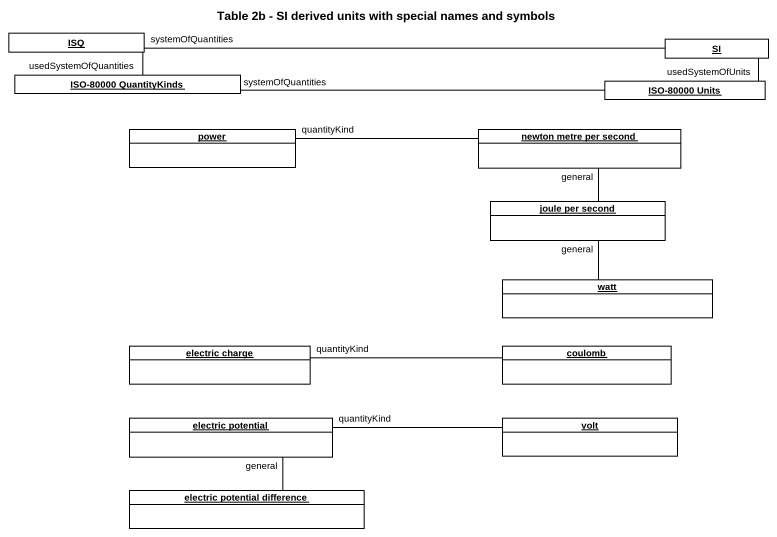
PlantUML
@startuml
title Table 2b - SI derived units with special names and symbols
hide circle
hide empty members
object ISQ #FFFFFF
object "ISO-80000 QuantityKinds" as ISO_80000_QuantityKinds #FFFFFF
object SI #FFFFFF
object "ISO-80000 Units" as ISO_80000_Units #FFFFFF
object power #FFFFFF
object "newton metre per second" as newton_metre_per_second #FFFFFF
object "joule per second" as joule_per_second #FFFFFF
object watt #FFFFFF
object "electric charge" as electric_charge #FFFFFF
object coulomb #FFFFFF
object "electric potential" as electric_potential #FFFFFF
object volt #FFFFFF
object "electric potential difference" as electric_potential_2 #FFFFFF
ISQ -right- SI : systemOfQuantities
ISO_80000_QuantityKinds -up- ISQ : usedSystemOfQuantities
ISO_80000_QuantityKinds -right- ISO_80000_Units : systemOfQuantities
ISO_80000_Units -up- SI : usedSystemOfUnits
newton_metre_per_second -left- power : quantityKind
newton_metre_per_second -- joule_per_second : general
joule_per_second -- watt : general
coulomb -left- electric_charge : quantityKind
volt -left- electric_potential : quantityKind
electric_potential_2 -up- electric_potential : general
@enduml
